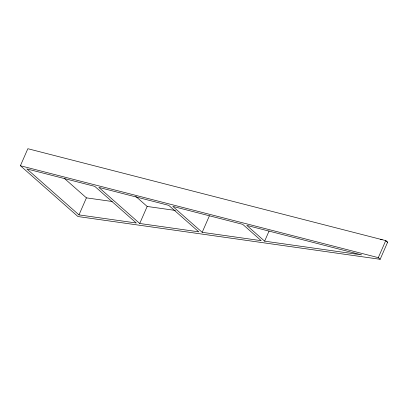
<?xml version="1.0" encoding="UTF-8"?>
<svg xmlns="http://www.w3.org/2000/svg" width="408" height="408" viewBox="0 0 408 408"><rect width="100%" height="100%" fill="white"/><g stroke="black" fill="none" stroke-linecap="round" stroke-linejoin="round"><path stroke-width="0.61" d="M20.4 165.745L27.841 148.711L385.739 240.613L387.6 242.255L380.159 259.289L77.979 216.541L20.4 165.745L378.298 257.647L380.159 259.289M78.984 214.894L26.872 168.917L94.763 186.354L136.303 223.003L78.984 214.894L86.425 197.86L64.632 178.633M139.73 223.487L98.818 187.394L168.734 205.346L198.762 231.836L139.73 223.487L147.171 206.453L135.752 196.381M202.184 232.32L172.788 206.387L242.709 224.344L261.217 240.674L202.184 232.32L209.381 215.858M264.639 241.159L246.764 225.384L361.61 254.878L264.639 241.159L269.107 230.938M378.298 257.647L385.739 240.613L387.6 242.255M86.425 197.86L112.251 201.511M147.171 206.453L175.43 210.451M380.297 239.43L382.168 239.695"/></g></svg>
